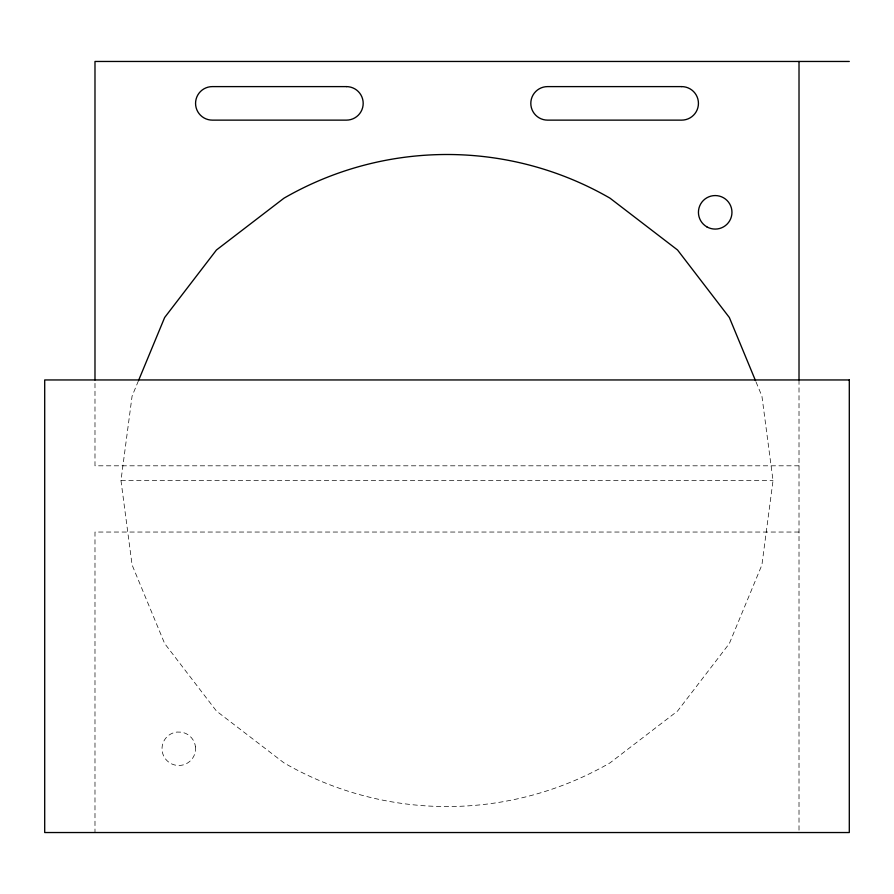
<?xml version="1.0" encoding="UTF-8"?>
<svg xmlns="http://www.w3.org/2000/svg" width="894" height="894" viewBox="0 0 894 894"><rect width="100%" height="100%" fill="white"/><g stroke="black" fill="none" stroke-linecap="round" stroke-linejoin="round"><path stroke-width="0.67" stroke-dasharray="4.47 3.35" d="M756.045 381.962L761.923 396.143L773.031 480.525L761.923 564.907L729.348 643.546L677.54 711.065L610.01 762.873A326.031 326.031 0 0 1 283.979 762.873L216.46 711.065L164.652 643.535L132.077 564.907L120.969 480.525L132.077 396.143L138.782 379.95M799.012 465.808L94.987 465.808L94.987 381.336M120.969 480.525L773.031 480.525M799.012 532.042L94.987 532.042L94.987 832.537M799.012 379.95L799.012 831.152M195.462 746.881L195.373 751.262A16.762 16.762 0 0 1 180.644 765.387L176.263 765.298A16.762 16.762 0 0 1 176.956 732.063L181.337 732.152A16.762 16.762 0 0 1 195.462 746.881"/><path stroke-width="1.34" d="M138.782 379.95L164.652 317.504L216.46 249.985L283.99 198.177A326.031 326.031 0 0 1 610.01 198.177L677.54 249.985L729.348 317.504L755.519 380.676M849.3 61.462L94.987 61.462L94.987 379.95M799.012 61.462L799.012 379.95M346.425 86.606L212.325 86.606A16.762 16.762 0 0 0 195.562 103.369A16.762 16.762 0 0 0 212.325 120.131L346.425 120.131A16.762 16.762 0 0 0 363.188 103.369A16.762 16.762 0 0 0 346.425 86.606M681.675 86.606L547.575 86.606A16.762 16.762 0 0 0 530.812 103.369A16.762 16.762 0 0 0 547.575 120.131L681.675 120.131A16.762 16.762 0 0 0 698.438 103.369A16.762 16.762 0 0 0 681.675 86.606M849.3 379.95L44.7 379.95L44.7 832.537L849.3 832.537L849.3 379.95M706.819 226.841A16.762 16.762 0 0 0 731.962 212.325A16.762 16.762 0 0 0 706.819 197.809A16.762 16.762 0 0 0 706.819 226.841"/></g></svg>
